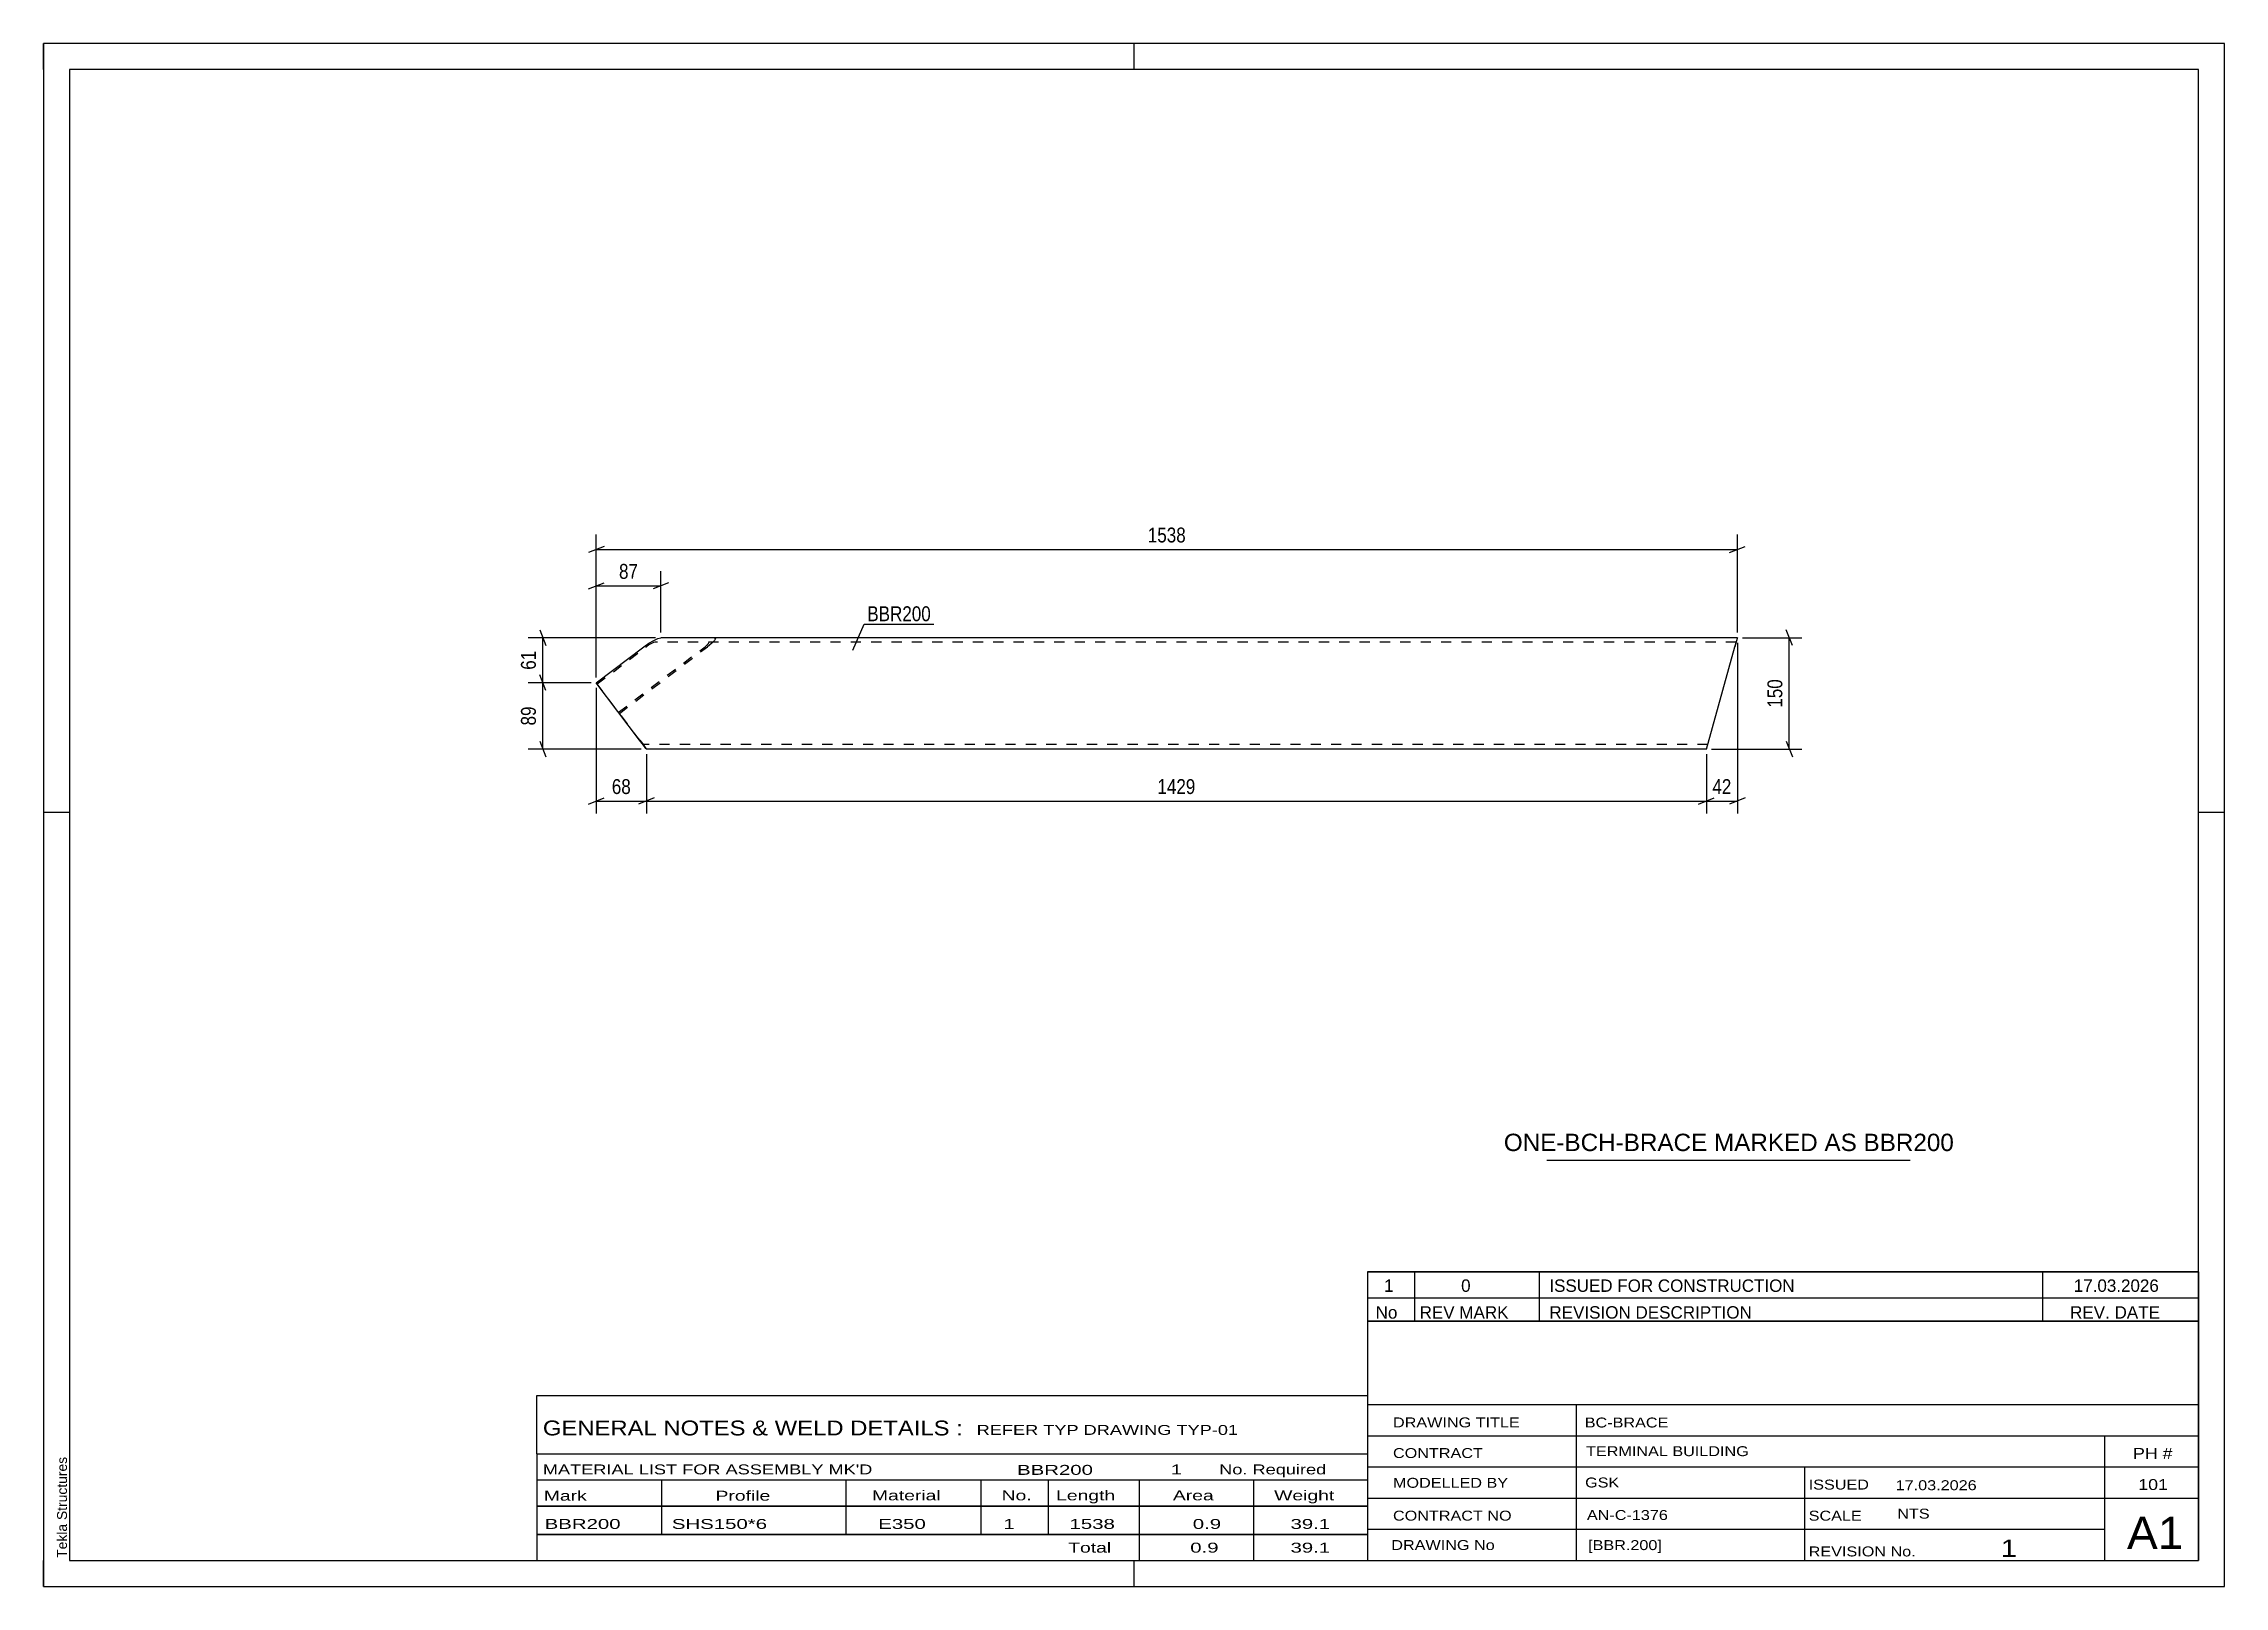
# Model space of a CAD drawing. Header units: millimetres. Extents: x 0 to 420, y 0 to 297.
import ezdxf

# ---------------------------------------------------------------- set-up
doc = ezdxf.new("R2010")
doc.units = ezdxf.units.MM
doc.linetypes.add('DXK_LINE_DOT2', pattern=[3.9198, 1.9599, -1.9599])
doc.styles.add('Arial', font='ARIAL.TTF', dxfattribs={"height": 0.2})
doc.styles.add('Arial Narrow', font='ARIALN.TTF', dxfattribs={"height": 0.2})

# ---------------------------------------------------------------- blocks, each defined once
blk = doc.blocks.new('Unknown-580740007-1161')
at = {"color": 5, "linetype": 'Continuous'}
for p, q in [((420, 297), (0, 297)), ((0, 297), (0, 0)), ((0, 292), (0, 297)), ((210, 292), (210, 297)), ((420, 0), (420, 297)), ((415, 292), (5, 292)), ((5, 292), (5, 5)), ((415, 5), (415, 292)), ((5, 149), (0, 149)), ((420, 149), (415, 149)), ((0, 0), (0, 5)), ((5, 5), (415, 5)), ((210, 0), (210, 5)), ((0, 0), (420, 0))]:
    blk.add_line(p, q, dxfattribs=at)
at = {"color": 174, "linetype": 'Continuous', "style": 'Arial'}
blk.add_text('Tekla Structures', height=1.9102, rotation=90, dxfattribs=at).set_placement((4.5, 5.5))
blk = doc.blocks.new('Part-580740007-1824 - 1818')
at = {"color": 2, "linetype": 'Continuous'}
for p, q in [((106.43, 173.96), (115.62, 180.9)), ((115.62, 180.9), (116.56, 181.56)), ((116.56, 181.56), (117.51, 182.12)), ((117.51, 182.12), (118.32, 182.49)), ((118.32, 182.49), (118.87, 182.62)), ((326.21, 182.62), (118.87, 182.62)), ((320.24, 161.19), (325.73, 180.9)), ((326.17, 182.49), (325.73, 180.9)), ((326.21, 182.62), (326.17, 182.49)), ((114.79, 162.9), (106.43, 173.96)), ((115.29, 162.25), (114.79, 162.9)), ((115.71, 161.69), (115.29, 162.25)), ((115.99, 161.32), (115.71, 161.69)), ((116.09, 161.19), (115.99, 161.32)), ((320.24, 161.19), (116.09, 161.19))]:
    blk.add_line(p, q, dxfattribs=at)
at = {"color": 7, "linetype": 'DXK_LINE_DOT2'}
for p, q in [((106.61, 173.72), (116.11, 180.9)), ((110.73, 168.3), (127.4, 180.9)), ((110.91, 168.06), (127.89, 180.9)), ((116.58, 181.23), (116.11, 180.9)), ((117.06, 181.51), (116.58, 181.23)), ((117.46, 181.7), (117.06, 181.51)), ((117.73, 181.76), (117.46, 181.7)), ((325.97, 181.76), (117.73, 181.76)), ((127.4, 180.9), (127.8, 181.23)), ((127.8, 181.23), (128.06, 181.51)), ((128.68, 181.56), (127.89, 180.9)), ((128.14, 181.7), (128.04, 181.76)), ((128.06, 181.51), (128.08, 181.56)), ((128.08, 181.56), (128.14, 181.7)), ((129.21, 182.12), (128.68, 181.56)), ((129.18, 182.62), (129.38, 182.49)), ((129.38, 182.49), (129.21, 182.12)), ((325.73, 180.9), (326.07, 182.12)), ((106.43, 173.96), (106.61, 173.72)), ((114.79, 162.9), (106.61, 173.72)), ((114.81, 162.9), (110.73, 168.3)), ((110.73, 168.3), (110.91, 168.06)), ((114.81, 162.9), (110.91, 168.06)), ((114.79, 162.9), (115.04, 162.58)), ((114.81, 162.9), (115.31, 162.25)), ((115.06, 162.58), (114.81, 162.9)), ((115.04, 162.58), (115.25, 162.3)), ((115.27, 162.3), (115.06, 162.58)), ((115.25, 162.3), (115.39, 162.11)), ((115.41, 162.11), (115.27, 162.3)), ((115.31, 162.25), (115.73, 161.69)), ((115.39, 162.11), (115.44, 162.05)), ((115.46, 162.05), (115.41, 162.11)), ((115.44, 162.05), (115.46, 162.05)), ((320.48, 162.05), (115.44, 162.05)), ((115.73, 161.69), (116.01, 161.32)), ((116.01, 161.32), (116.1, 161.19)), ((116.09, 161.19), (116.1, 161.19)), ((320.48, 162.05), (320.5, 162.11))]:
    blk.add_line(p, q, dxfattribs=at)
blk = doc.blocks.new('StraightDimension-580740007-1954 - 1818')
at = {"color": 7, "linetype": 'Continuous'}
for p, q in [((116.09, 160.19), (116.09, 148.79)), ((320.24, 160.19), (320.24, 148.79)), ((117.59, 151.79), (114.59, 150.59)), ((318.74, 150.59), (321.74, 151.79)), ((116.09, 151.19), (320.24, 151.19))]:
    blk.add_line(p, q, dxfattribs=at)
at = {"color": 0}
blk.add_wipeout([(222.42, 151.94), (222.42, 156.14), (213.91, 156.14), (213.91, 151.94)], dxfattribs=at)
at = {"color": 3, "style": 'Arial Narrow'}
blk.add_text('1429', height=2.863, dxfattribs=at).set_placement((214.51, 152.54))
blk = doc.blocks.new('StraightDimension-580740007-1946 - 1818')
at = {"color": 7, "linetype": 'Continuous'}
for p, q in [((327.21, 182.62), (338.61, 182.62)), ((336.81, 181.12), (335.61, 184.12)), ((336.21, 161.19), (336.21, 182.62)), ((321.24, 161.19), (338.61, 161.19)), ((335.61, 162.69), (336.81, 159.69))]:
    blk.add_line(p, q, dxfattribs=at)
at = {"color": 0}
blk.add_wipeout([(335.46, 175.25), (331.26, 175.25), (331.26, 168.56), (335.46, 168.56)], dxfattribs=at)
at = {"color": 3, "style": 'Arial Narrow'}
blk.add_text('150', height=2.863, rotation=90.0002, dxfattribs=at).set_placement((334.86, 169.16))
blk = doc.blocks.new('StraightDimension-580740007-1953 - 1818')
at = {"color": 7, "linetype": 'Continuous'}
for p, q in [((326.21, 181.62), (326.21, 148.79)), ((320.24, 160.19), (320.24, 148.79)), ((318.74, 150.59), (321.74, 151.79)), ((327.71, 151.79), (324.71, 150.59)), ((320.24, 151.19), (326.21, 151.19))]:
    blk.add_line(p, q, dxfattribs=at)
at = {"color": 0}
blk.add_wipeout([(325.65, 151.94), (325.65, 156.14), (320.79, 156.14), (320.79, 151.94)], dxfattribs=at)
at = {"color": 3, "style": 'Arial Narrow'}
blk.add_text('42', height=2.863, dxfattribs=at).set_placement((321.39, 152.54))
blk = doc.blocks.new('StraightDimension-580740007-1955 - 1818')
at = {"color": 7, "linetype": 'Continuous'}
for p, q in [((106.43, 172.96), (106.43, 148.79)), ((116.09, 160.19), (116.09, 148.79)), ((104.93, 150.59), (107.93, 151.79)), ((117.59, 151.79), (114.59, 150.59)), ((106.43, 151.19), (116.09, 151.19))]:
    blk.add_line(p, q, dxfattribs=at)
at = {"color": 0}
blk.add_wipeout([(113.69, 151.94), (113.69, 156.14), (108.83, 156.14), (108.83, 151.94)], dxfattribs=at)
at = {"color": 3, "style": 'Arial Narrow'}
blk.add_text('68', height=2.863, dxfattribs=at).set_placement((109.43, 152.54))
blk = doc.blocks.new('StraightDimension-580740007-1969 - 1818')
at = {"color": 7, "linetype": 'Continuous'}
for p, q in [((106.43, 174.96), (106.43, 202.47)), ((326.21, 183.62), (326.21, 202.47)), ((107.93, 200.22), (104.93, 199.02)), ((106.43, 199.62), (326.21, 199.62)), ((324.71, 199.02), (327.71, 200.22))]:
    blk.add_line(p, q, dxfattribs=at)
at = {"color": 0}
blk.add_wipeout([(220.58, 200.37), (220.58, 204.57), (212.06, 204.57), (212.06, 200.37)], dxfattribs=at)
at = {"color": 3, "style": 'Arial Narrow'}
blk.add_text('1538', height=2.863, dxfattribs=at).set_placement((212.66, 200.97))
blk = doc.blocks.new('StraightDimension-580740007-2197 - 1818')
at = {"color": 7, "linetype": 'Continuous'}
for p, q in [((117.87, 182.62), (93.3, 182.62)), ((95.55, 184.12), (96.75, 181.12)), ((96.15, 173.96), (96.15, 182.62)), ((105.43, 173.96), (93.3, 173.96)), ((96.75, 172.46), (95.55, 175.46))]:
    blk.add_line(p, q, dxfattribs=at)
at = {"color": 0}
blk.add_wipeout([(95.4, 180.72), (91.2, 180.72), (91.2, 175.86), (95.4, 175.86)], dxfattribs=at)
at = {"color": 3, "style": 'Arial Narrow'}
blk.add_text('61', height=2.863, rotation=90.0002, dxfattribs=at).set_placement((94.8, 176.46))
blk = doc.blocks.new('StraightDimension-580740007-2198 - 1818')
at = {"color": 7, "linetype": 'Continuous'}
for p, q in [((105.43, 173.96), (93.3, 173.96)), ((96.75, 172.46), (95.55, 175.46)), ((96.15, 161.19), (96.15, 173.96)), ((115.09, 161.19), (93.3, 161.19)), ((95.55, 162.69), (96.75, 159.69))]:
    blk.add_line(p, q, dxfattribs=at)
at = {"color": 0}
blk.add_wipeout([(95.4, 170), (91.2, 170), (91.2, 165.14), (95.4, 165.14)], dxfattribs=at)
at = {"color": 3, "style": 'Arial Narrow'}
blk.add_text('89', height=2.863, rotation=90.0002, dxfattribs=at).set_placement((94.8, 165.74))
blk = doc.blocks.new('StraightDimension-580740007-2215 - 1818')
at = {"color": 7, "linetype": 'Continuous'}
for p, q in [((104.93, 192.02), (107.93, 193.22)), ((106.43, 174.96), (106.43, 195.47)), ((120.37, 193.22), (117.37, 192.02)), ((118.87, 183.62), (118.87, 195.47)), ((106.43, 192.62), (118.87, 192.62))]:
    blk.add_line(p, q, dxfattribs=at)
at = {"color": 0}
blk.add_wipeout([(115.08, 193.37), (115.08, 197.57), (110.22, 197.57), (110.22, 193.37)], dxfattribs=at)
at = {"color": 3, "style": 'Arial Narrow'}
blk.add_text('87', height=2.863, dxfattribs=at).set_placement((110.82, 193.97))
blk = doc.blocks.new('Unknown-580740007-2313')
at = {"color": 7, "linetype": 'Continuous'}
for p, q in [((255, 51.05), (255, 5)), ((255, 51.05), (415, 51.05)), ((415, 51), (415, 5)), ((255, 35), (415, 35)), ((295.14, 35), (295.14, 5)), ((255, 29), (415, 29)), ((397, 5.05), (397, 29.05)), ((255, 23), (415, 23)), ((339.14, 23), (339.14, 5)), ((255, 17), (415, 17)), ((255, 11), (397, 11)), ((255, 5), (415, 5))]:
    blk.add_line(p, q, dxfattribs=at)
at = {"color": 7, "style": 'Arial Narrow'}
for s, height, width, p in [('DRAWING TITLE', 1.9089, 1.425378, (259.88, 30.61)), ('BC-BRACE', 1.909, 1.425378, (296.81, 30.59)), ('CONTRACT', 1.909, 1.425378, (259.88, 24.71)), ('TERMINAL BUILDING', 1.9089, 1.425378, (297.06, 25.07)), ('MODELLED BY', 1.9089, 1.425378, (259.88, 18.98)), ('GSK', 1.909, 1.425378, (296.88, 19.04)), ('ISSUED', 1.909, 1.425378, (339.94, 18.64)), ('17.03.2026', 1.909, 1.425378, (356.69, 18.52)), ('CONTRACT NO', 1.9089, 1.425378, (259.88, 12.66)), ('AN-C-1376', 1.909, 1.425378, (297.23, 12.78)), ('SCALE', 1.909, 1.425378, (339.94, 12.65)), ('A1', 6.204, 1.25, (401.24, 7.2)), ('DRAWING No', 1.909, 1.425378, (259.56, 7)), ('[BBR.200]', 1.909, 1.425378, (297.46, 6.99)), ('1', 3.34, 1.5, (376.91, 5.68)), ('REVISION No.', 1.9089, 1.425378, (339.94, 5.77))]:
    blk.add_text(s, height=height, dxfattribs=dict(at, width=width)).set_placement(p)
at = {"color": 7, "linetype": 'Continuous', "style": 'Arial Narrow'}
for s, height, width, p in [('PH #', 2.1, 1.42538, (402.4, 24.55)), ('101', 2.1, 1.42538, (403.41, 18.55)), ('NTS', 1.909, 1.425378, (357, 13.05))]:
    blk.add_text(s, height=height, dxfattribs=dict(at, width=width)).set_placement(p)
blk = doc.blocks.new('Unknown-580740007-2314')
at = {"color": 7, "linetype": 'Continuous'}
for p, q in [((255, 60.55), (415, 60.55)), ((415, 60.55), (255, 60.55)), ((255, 60.55), (255, 55.55)), ((264, 60.55), (264, 55.55)), ((288, 60.55), (288, 55.55)), ((385, 60.55), (385, 55.55)), ((415, 60.55), (415, 55.55)), ((255, 55.55), (415, 55.55)), ((255, 55.55), (255, 51.05)), ((255, 55.55), (415, 55.55)), ((264, 55.55), (264, 51.05)), ((288, 55.55), (288, 51.05)), ((385, 55.55), (385, 51.05)), ((415, 55.55), (415, 51.05)), ((415, 51.05), (255, 51.05))]:
    blk.add_line(p, q, dxfattribs=at)
at = {"color": 7, "linetype": 'Continuous', "style": 'Arial Narrow'}
for s, height, width, p in [('1', 2.39, 1.196471, (258.16, 56.7)), ('0', 2.39, 1.196471, (273, 56.7)), ('ISSUED FOR CONSTRUCTION', 2.3861, 1.196471, (290, 56.7)), ('17.03.2026', 2.386, 1.196471, (391, 56.7)), ('No', 2.386, 1.2, (256.54, 51.55)), ('REV MARK', 2.386, 1.2, (265, 51.55)), ('REVISION DESCRIPTION', 2.3861, 1.2, (290, 51.55)), ('REV. DATE', 2.386, 1.2, (390.28, 51.55))]:
    blk.add_text(s, height=height, dxfattribs=dict(at, width=width)).set_placement(p)
blk = doc.blocks.new('Unknown-580740007-2315')
at = {"color": 7, "linetype": 'Continuous'}
for p, q in [((95, 36.75), (255, 36.75)), ((95, 25.5), (95, 36.75)), ((255, 36.75), (255, 25.5)), ((95, 25.5), (255, 25.5)), ((95, 25.5), (95, 20.5)), ((255, 25.5), (255, 20.5)), ((95, 20.5), (255, 20.5)), ((95, 20.5), (95, 15.5)), ((119, 20.5), (119, 15.5)), ((154.5, 20.5), (154.5, 15.5)), ((180.5, 20.5), (180.5, 15.5)), ((193.5, 20.5), (193.5, 15.5)), ((211, 20.5), (211, 15.5)), ((233, 20.5), (233, 15.5)), ((255, 20.5), (255, 15.5)), ((95, 15.5), (255, 15.5)), ((95, 15.45), (95, 10.05)), ((95, 15.45), (255, 15.45)), ((119, 15.5), (119, 10)), ((154.5, 15.5), (154.5, 10)), ((180.5, 15.5), (180.5, 10)), ((193.5, 15.5), (193.5, 10)), ((211, 15.5), (211, 10)), ((233, 15.5), (233, 10)), ((255, 15.45), (255, 10.05)), ((95, 10.05), (255, 10.05)), ((95, 10), (255, 10)), ((95, 10), (95, 5)), ((211, 10), (211, 5)), ((233, 10), (233, 5)), ((255, 10), (255, 5)), ((95, 5), (255, 5))]:
    blk.add_line(p, q, dxfattribs=at)
at = {"color": 7, "style": 'Arial Narrow'}
for s, height, width, p in [('GENERAL NOTES & WELD DETAILS :', 2.8633, 1.4, (96.15, 29.06)), ('REFER TYP DRAWING TYP-01', 1.9089, 1.6, (179.7, 29.16)), ("MATERIAL LIST FOR ASSEMBLY MK'D", 1.9089, 1.6, (96.15, 21.56)), ('BBR200', 1.909, 1.794707, (187.48, 21.47)), ('1', 1.91, 1.794707, (217.08, 21.56)), ('No. Required', 1.9089, 1.6, (226.41, 21.56)), ('Mark', 1.909, 1.7, (96.34, 16.5)), ('Profile', 1.909, 1.7, (129.41, 16.5)), ('Material', 1.909, 1.7, (159.54, 16.56)), ('No.', 1.909, 1.7, (184.5, 16.56)), ('Length', 1.909, 1.7, (195, 16.56)), ('Area', 1.909, 1.7, (217.5, 16.56)), ('Weight', 1.909, 1.7, (237, 16.56))]:
    blk.add_text(s, height=height, dxfattribs=dict(at, width=width)).set_placement(p)
at = {"color": 7, "linetype": 'Continuous', "style": 'Arial Narrow'}
for s, height, width, p in [('BBR200', 1.909, 1.794707, (96.5, 11.06)), ('SHS150*6', 1.909, 1.794707, (121, 11.06)), ('E350', 1.909, 1.794707, (160.74, 11.06)), ('1', 1.91, 1.794707, (184.86, 11.06)), ('1538', 1.909, 1.794707, (197.58, 11.06)), ('0.9', 1.909, 1.794707, (221.32, 11.06)), ('39.1', 1.909, 1.794707, (240.14, 11.06)), ('Total', 1.909, 1.7, (197.33, 6.5)), ('0.9', 1.909, 1.794707, (220.83, 6.5)), ('39.1', 1.909, 1.794707, (240.14, 6.5))]:
    blk.add_text(s, height=height, dxfattribs=dict(at, width=width)).set_placement(p)
blk = doc.blocks.new('Unknown-580740007-2316')
at = {"color": 7, "linetype": 'Continuous'}
blk.add_line((289.5, 82.05), (359.5, 82.05), dxfattribs=at)
at = {"color": 7, "style": 'Arial'}
blk.add_text('ONE-BCH-BRACE MARKED AS BBR200', height=3.3428, dxfattribs=at).set_placement((281.23, 83.8))
blk = doc.blocks.new('Mark-580740007-1853 - 1818')
at = {"color": 0}
blk.add_wipeout([(170.88, 185.81), (170.88, 188.81), (158.64, 188.81), (158.64, 185.81)], dxfattribs=at)
blk.add_wipeout([(170.88, 185.81), (170.88, 188.81), (158.64, 188.81), (158.64, 185.81)], dxfattribs=at)
at = {"color": 30, "linetype": 'Continuous'}
for p, q in [((155.84, 180.25), (158.04, 185.21)), ((158.04, 185.21), (171.48, 185.21))]:
    blk.add_line(p, q, dxfattribs=at)
at = {"color": 3, "style": 'Arial Narrow'}
blk.add_text('BBR200', height=2.863, dxfattribs=at).set_placement((158.64, 185.81))

msp = doc.modelspace()

# ---------------------------------------------------------------- block references
for name in ['Unknown-580740007-1161', 'Part-580740007-1824 - 1818', 'Unknown-580740007-2316', 'Unknown-580740007-2314', 'Unknown-580740007-2313', 'Unknown-580740007-2315']:
    msp.add_blockref(name, (0, 0))

# ---------------------------------------------------------------- next in the draw order: block references
msp.add_blockref('StraightDimension-580740007-1954 - 1818', (0, 0))

# ---------------------------------------------------------------- next in the draw order: block references
for name in ['StraightDimension-580740007-1946 - 1818', 'StraightDimension-580740007-1955 - 1818']:
    msp.add_blockref(name, (0, 0))

# ---------------------------------------------------------------- next in the draw order: block references
msp.add_blockref('StraightDimension-580740007-1953 - 1818', (0, 0))

# ---------------------------------------------------------------- next in the draw order: block references
msp.add_blockref('StraightDimension-580740007-1969 - 1818', (0, 0))

# ---------------------------------------------------------------- next in the draw order: block references
for name in ['Mark-580740007-1853 - 1818', 'StraightDimension-580740007-2197 - 1818']:
    msp.add_blockref(name, (0, 0))

# ---------------------------------------------------------------- next in the draw order: block references
msp.add_blockref('StraightDimension-580740007-2198 - 1818', (0, 0))

# ---------------------------------------------------------------- next in the draw order: block references
msp.add_blockref('StraightDimension-580740007-2215 - 1818', (0, 0))

doc.saveas('drawing.dxf')
